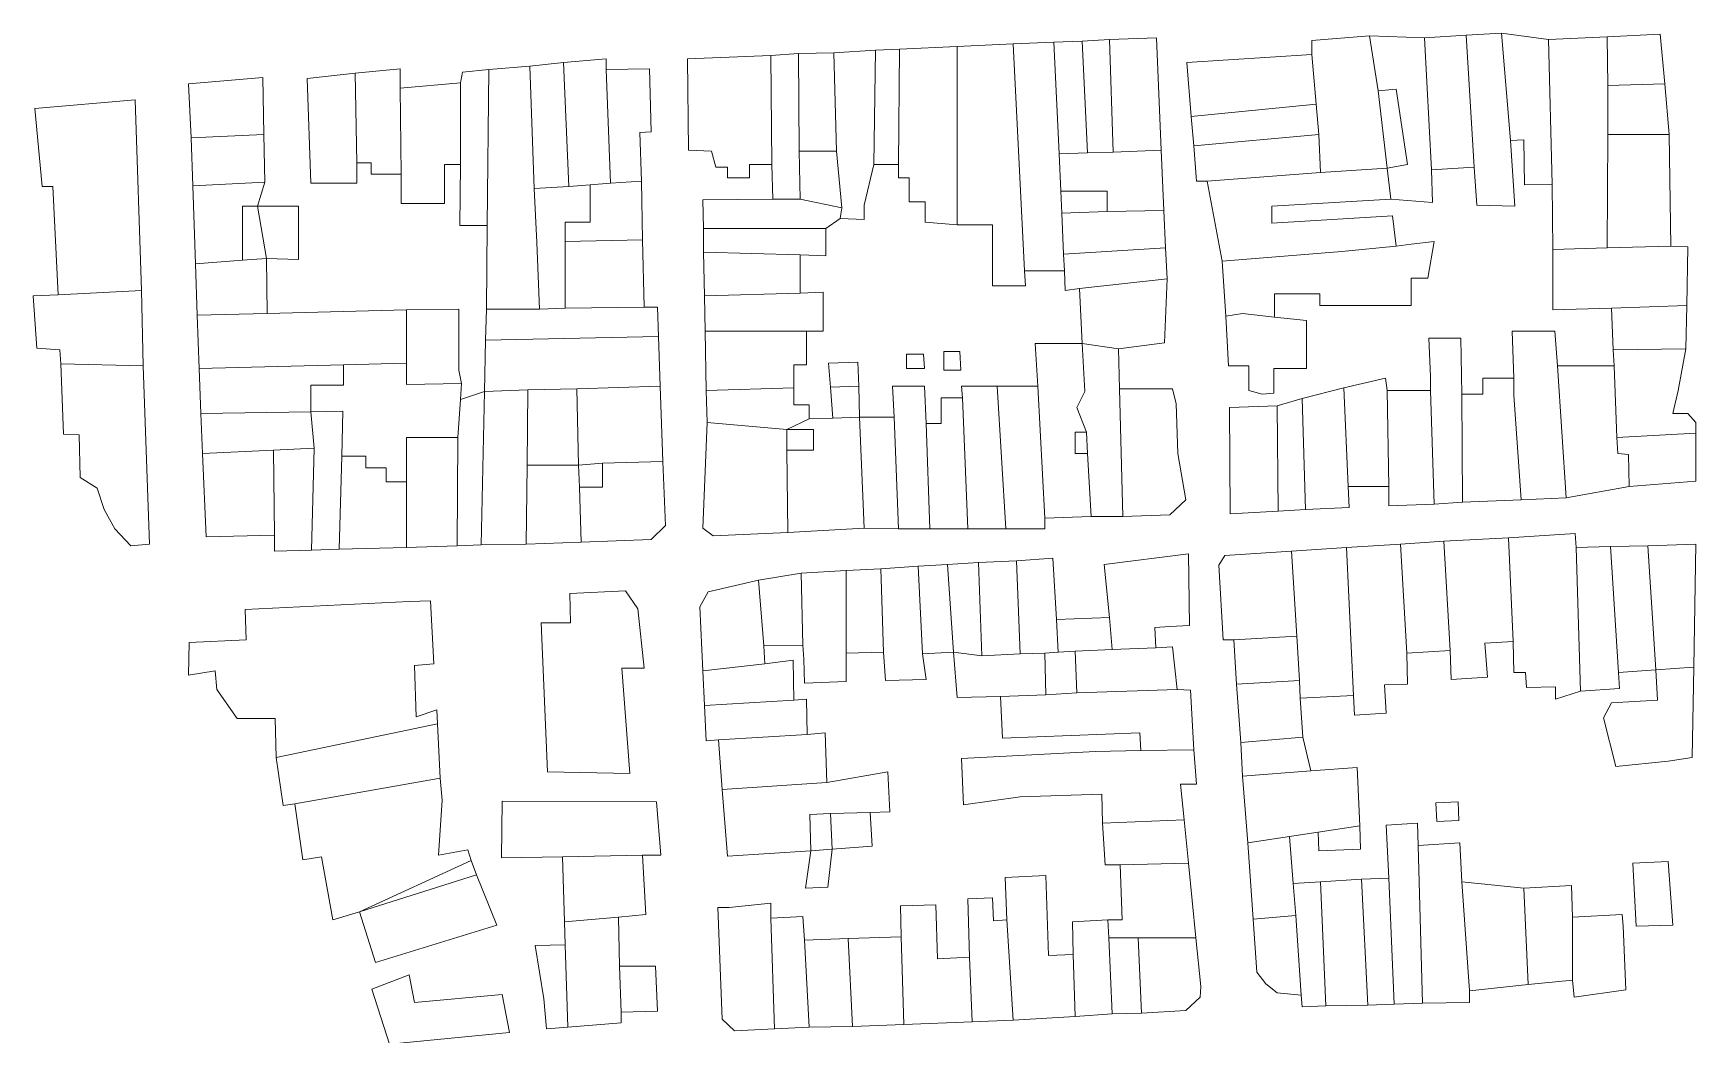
# Model space of a CAD drawing. Header units: inches. Extents: x 1138763 to 1140867, y 1050756 to 1053008.
# Drawn here: x 1138947.3 to 1139181.7, y 1052542.2 to 1052683.4 of the extents above; entities that cross this region are included whole.
import ezdxf

# ---------------------------------------------------------------- set-up
doc = ezdxf.new("R2010")
doc.units = ezdxf.units.IN
doc.header["$MEASUREMENT"] = 0
doc.layers.add('LimEdif_AM', color=44, linetype='Continuous', lineweight=5)

msp = doc.modelspace()

# ---------------------------------------------------------------- linework, layer by layer
at = {"layer": 'LimEdif_AM'}
for points in [[(1139069.44, 1052681.12), (1139077.56, 1052681.5), (1139077.56, 1052656.37), (1139073.06, 1052656.75), (1139073.06, 1052659.62), (1139070.81, 1052659.62), (1139070.81, 1052663), (1139069.31, 1052663), (1139069.31, 1052664.87), (1139069.44, 1052681.12)], [(1139077.56, 1052681.5), (1139085.44, 1052681.87), (1139087.06, 1052649.87), (1139087.19, 1052647.75), (1139082.56, 1052647.75), (1139082.56, 1052656.37), (1139077.56, 1052656.37), (1139077.56, 1052681.5)], [(1139085.44, 1052681.87), (1139091.19, 1052682.12), (1139091.94, 1052666.37), (1139092.19, 1052661.12), (1139092.31, 1052658), (1139092.56, 1052652.25), (1139092.69, 1052649.87), (1139087.06, 1052649.87), (1139085.44, 1052681.87)], [(1139091.19, 1052682.12), (1139095.19, 1052682.25), (1139095.94, 1052666.5), (1139091.94, 1052666.37), (1139091.19, 1052682.12)], [(1139095.19, 1052682.25), (1139099.06, 1052682.5), (1139099.56, 1052666.62), (1139095.94, 1052666.5), (1139095.19, 1052682.25)], [(1139099.06, 1052682.5), (1139105.69, 1052682.75), (1139106.31, 1052666.87), (1139099.56, 1052666.62), (1139099.06, 1052682.5)], [(1139127.56, 1052680.37), (1139127.56, 1052682.37), (1139135.69, 1052683), (1139136.94, 1052675.25), (1139138.19, 1052664.37), (1139128.81, 1052663.75), (1139128.56, 1052669.12), (1139128.19, 1052673.37), (1139127.56, 1052680.37)], [(1139135.69, 1052683), (1139143.44, 1052682.75), (1139144.44, 1052664.12), (1139144.56, 1052659.5), (1139138.69, 1052660), (1139138.19, 1052664.37), (1139141.06, 1052664.87), (1139139.44, 1052675.5), (1139136.94, 1052675.25), (1139135.69, 1052683)], [(1139143.44, 1052682.75), (1139149.31, 1052683.12), (1139150.44, 1052664.5), (1139144.44, 1052664.12), (1139143.44, 1052682.75)], [(1139149.31, 1052683.12), (1139154.31, 1052683.37), (1139155.56, 1052668.25), (1139156.19, 1052659), (1139150.81, 1052659.12), (1139150.44, 1052664.5), (1139149.31, 1052683.12)], [(1139154.31, 1052683.37), (1139160.94, 1052682.5), (1139161.44, 1052662.12), (1139157.56, 1052662), (1139157.44, 1052668.37), (1139155.56, 1052668.25), (1139154.31, 1052683.37)], [(1139160.94, 1052682.5), (1139169.19, 1052682.87), (1139169.31, 1052676), (1139169.31, 1052669.12), (1139169.19, 1052653.12), (1139161.56, 1052652.87), (1139161.44, 1052662.12), (1139160.94, 1052682.5)], [(1139169.19, 1052682.87), (1139176.69, 1052683.25), (1139177.31, 1052676.25), (1139169.31, 1052676), (1139169.19, 1052682.87)], [(1139017.31, 1052678.75), (1139022.06, 1052679.25), (1139022.81, 1052661.75), (1139017.94, 1052661.5), (1139017.31, 1052678.75)], [(1139022.06, 1052679.25), (1139028.06, 1052679.75), (1139028.06, 1052678.25), (1139028.69, 1052662.25), (1139025.81, 1052662), (1139022.81, 1052661.75), (1139022.06, 1052679.25)], [(1139051.44, 1052664.87), (1139048.31, 1052664.87), (1139048.31, 1052663), (1139045.19, 1052663), (1139045.19, 1052664.5), (1139043.56, 1052664.5), (1139042.94, 1052666.75), (1139039.69, 1052666.87), (1139039.56, 1052679.75), (1139051.31, 1052680.25), (1139051.44, 1052664.87)], [(1139051.31, 1052680.25), (1139055.19, 1052680.5), (1139055.31, 1052666.75), (1139055.44, 1052660), (1139051.56, 1052660), (1139051.44, 1052664.87), (1139051.31, 1052680.25)], [(1139055.19, 1052680.5), (1139060.19, 1052680.62), (1139060.56, 1052666.75), (1139055.31, 1052666.75), (1139055.19, 1052680.5)], [(1139060.19, 1052680.62), (1139066.06, 1052681), (1139065.81, 1052664.87), (1139064.44, 1052659.12), (1139064.44, 1052657.12), (1139061.06, 1052657.25), (1139061.31, 1052658.75), (1139060.56, 1052666.75), (1139060.19, 1052680.62)], [(1139066.06, 1052681), (1139069.44, 1052681.12), (1139069.31, 1052664.87), (1139065.81, 1052664.87), (1139066.06, 1052681)], [(1139128.19, 1052673.37), (1139110.56, 1052671.62), (1139109.94, 1052679.25), (1139127.56, 1052680.37), (1139128.19, 1052673.37)], [(1138979.81, 1052669.12), (1138969.56, 1052668.62), (1138969.19, 1052676.25), (1138979.69, 1052677.12), (1138979.81, 1052669.12)], [(1138992.94, 1052665.12), (1138992.94, 1052662.25), (1138986.44, 1052662.25), (1138985.94, 1052677), (1138992.69, 1052677.75), (1138992.94, 1052665.12)], [(1138992.69, 1052677.75), (1138999.06, 1052678.37), (1138999.06, 1052675.62), (1138999.19, 1052663.5), (1138994.94, 1052663.5), (1138994.94, 1052665.12), (1138992.94, 1052665.12), (1138992.69, 1052677.75)], [(1139007.56, 1052676.37), (1139007.81, 1052677.87), (1139011.56, 1052678.25), (1139011.31, 1052656.25), (1139007.44, 1052656.25), (1139007.56, 1052664.87), (1139007.56, 1052676.37)], [(1139011.56, 1052678.25), (1139017.31, 1052678.75), (1139017.94, 1052661.5), (1139018.31, 1052653.87), (1139018.69, 1052644.5), (1139011.19, 1052644.5), (1139011.31, 1052656.25), (1139011.56, 1052678.25)], [(1139028.06, 1052678.25), (1139034.19, 1052678.37), (1139034.44, 1052669.5), (1139032.81, 1052669.37), (1139033.06, 1052662.5), (1139028.69, 1052662.25), (1139028.06, 1052678.25)], [(1138999.06, 1052675.62), (1139007.56, 1052676.37), (1139007.56, 1052664.87), (1139005.31, 1052664.87), (1139005.31, 1052659.37), (1138999.19, 1052659.37), (1138999.19, 1052663.5), (1138999.06, 1052675.62)], [(1139138.19, 1052664.37), (1139136.94, 1052675.25), (1139139.44, 1052675.5), (1139141.06, 1052664.87), (1139138.19, 1052664.37)], [(1139177.31, 1052676.25), (1139177.94, 1052669.12), (1139169.31, 1052669.12), (1139169.31, 1052676), (1139177.31, 1052676.25)], [(1138962.56, 1052647.12), (1138950.81, 1052646.5), (1138950.06, 1052661.75), (1138948.56, 1052661.75), (1138947.56, 1052672.75), (1138961.69, 1052674), (1138962.56, 1052647.12)], [(1139128.19, 1052673.37), (1139128.56, 1052669.12), (1139110.94, 1052667.5), (1139110.56, 1052671.62), (1139128.19, 1052673.37)], [(1138979.81, 1052669.12), (1138979.94, 1052662.37), (1138969.81, 1052661.87), (1138969.56, 1052668.62), (1138979.81, 1052669.12)], [(1139128.56, 1052669.12), (1139128.81, 1052663.75), (1139112.81, 1052662.5), (1139111.31, 1052662.5), (1139110.94, 1052667.5), (1139128.56, 1052669.12)], [(1139177.94, 1052669.12), (1139178.19, 1052653.37), (1139169.19, 1052653.12), (1139169.31, 1052669.12), (1139177.94, 1052669.12)], [(1139069.31, 1052664.87), (1139069.31, 1052663), (1139070.81, 1052663), (1139070.81, 1052659.62), (1139073.06, 1052659.62), (1139073.06, 1052656.75), (1139077.56, 1052656.37), (1139082.56, 1052656.37), (1139082.56, 1052647.75), (1139087.19, 1052647.75), (1139087.06, 1052649.87), (1139092.69, 1052649.87), (1139092.81, 1052647.12), (1139094.81, 1052647.37), (1139095.19, 1052639.62), (1139088.56, 1052639.62), (1139088.94, 1052633.62), (1139083.19, 1052633.62), (1139078.19, 1052633.62), (1139078.31, 1052632), (1139075.31, 1052632), (1139075.31, 1052628.37), (1139073.19, 1052628.37), (1139072.94, 1052633.62), (1139068.44, 1052633.62), (1139068.69, 1052629.25), (1139063.81, 1052629.25), (1139063.69, 1052633.62), (1139063.56, 1052637), (1139059.44, 1052636.87), (1139059.69, 1052633.5), (1139060.06, 1052629.12), (1139056.69, 1052629), (1139056.69, 1052631), (1139054.56, 1052631), (1139054.56, 1052633.37), (1139054.56, 1052636.62), (1139056.31, 1052636.62), (1139056.31, 1052641.37), (1139058.69, 1052641.37), (1139058.69, 1052646.87), (1139055.44, 1052646.75), (1139055.44, 1052652.12), (1139059.06, 1052652), (1139059.06, 1052655.87), (1139061.06, 1052657.25), (1139064.44, 1052657.12), (1139064.44, 1052659.12), (1139065.81, 1052664.87), (1139069.31, 1052664.87)], [(1139060.56, 1052666.75), (1139061.31, 1052658.75), (1139055.44, 1052660), (1139055.31, 1052666.75), (1139060.56, 1052666.75)], [(1139106.31, 1052666.87), (1139106.69, 1052658.37), (1139098.69, 1052658.25), (1139098.69, 1052661.12), (1139092.19, 1052661.12), (1139091.94, 1052666.37), (1139095.94, 1052666.5), (1139099.56, 1052666.62), (1139106.31, 1052666.87)], [(1139033.06, 1052662.5), (1139033.19, 1052654.25), (1139022.31, 1052654), (1139022.31, 1052656.75), (1139025.81, 1052656.75), (1139025.81, 1052662), (1139028.69, 1052662.25), (1139033.06, 1052662.5)], [(1139138.19, 1052664.37), (1139138.69, 1052660), (1139121.94, 1052659), (1139121.94, 1052656.62), (1139138.94, 1052657.62), (1139139.44, 1052653.37), (1139131.81, 1052652.62), (1139114.94, 1052651.25), (1139112.81, 1052662.5), (1139128.81, 1052663.75), (1139138.19, 1052664.37)], [(1138979.94, 1052662.37), (1138978.94, 1052659), (1138976.81, 1052659), (1138976.81, 1052651.37), (1138970.19, 1052650.87), (1138969.81, 1052661.87), (1138979.94, 1052662.37)], [(1139025.81, 1052662), (1139025.81, 1052656.75), (1139022.31, 1052656.75), (1139022.31, 1052654), (1139022.31, 1052644.62), (1139018.69, 1052644.5), (1139018.31, 1052653.87), (1139017.94, 1052661.5), (1139022.81, 1052661.75), (1139025.81, 1052662)], [(1139098.69, 1052658.25), (1139092.31, 1052658), (1139092.19, 1052661.12), (1139098.69, 1052661.12), (1139098.69, 1052658.25)], [(1138978.94, 1052659), (1138980.19, 1052651.62), (1138976.81, 1052651.37), (1138976.81, 1052659), (1138978.94, 1052659)], [(1138978.94, 1052659), (1138984.69, 1052659), (1138984.69, 1052651.5), (1138980.19, 1052651.62), (1138978.94, 1052659)], [(1139055.44, 1052660), (1139061.31, 1052658.75), (1139061.06, 1052657.25), (1139059.06, 1052655.87), (1139041.81, 1052655.87), (1139041.69, 1052659.87), (1139051.56, 1052660), (1139055.44, 1052660)], [(1139106.69, 1052658.37), (1139106.94, 1052653.12), (1139092.56, 1052652.25), (1139092.31, 1052658), (1139098.69, 1052658.25), (1139106.69, 1052658.37)], [(1139059.06, 1052655.87), (1139059.06, 1052652), (1139055.44, 1052652.12), (1139041.81, 1052652.5), (1139041.81, 1052655.87), (1139059.06, 1052655.87)], [(1139033.19, 1052654.25), (1139033.44, 1052644.75), (1139022.31, 1052644.62), (1139022.31, 1052654), (1139033.19, 1052654.25)], [(1139106.94, 1052653.12), (1139107.19, 1052648.75), (1139094.81, 1052647.37), (1139092.81, 1052647.12), (1139092.69, 1052649.87), (1139092.56, 1052652.25), (1139106.94, 1052653.12)], [(1139139.44, 1052653.37), (1139141.56, 1052653.62), (1139144.81, 1052654), (1139143.94, 1052648.87), (1139141.56, 1052648.87), (1139141.56, 1052645), (1139128.69, 1052645), (1139128.69, 1052646.62), (1139122.31, 1052646.62), (1139122.31, 1052643.37), (1139117.81, 1052643.87), (1139115.44, 1052643.5), (1139114.94, 1052651.25), (1139131.81, 1052652.62), (1139139.44, 1052653.37)], [(1139178.19, 1052653.37), (1139180.56, 1052653.25), (1139180.44, 1052645), (1139169.81, 1052644.62), (1139161.56, 1052644.37), (1139161.56, 1052652.87), (1139169.19, 1052653.12), (1139178.19, 1052653.37)], [(1138980.19, 1052651.62), (1138980.31, 1052643.87), (1138970.44, 1052643.62), (1138970.19, 1052650.87), (1138976.81, 1052651.37), (1138980.19, 1052651.62)], [(1139055.44, 1052652.12), (1139055.44, 1052646.75), (1139041.94, 1052646.37), (1139041.81, 1052652.5), (1139055.44, 1052652.12)], [(1139107.19, 1052648.75), (1139106.81, 1052639.75), (1139100.31, 1052638.87), (1139095.19, 1052639.62), (1139094.81, 1052647.37), (1139107.19, 1052648.75)], [(1138962.56, 1052647.12), (1138962.81, 1052636.5), (1138951.19, 1052636.75), (1138951.06, 1052638.75), (1138947.81, 1052639), (1138947.31, 1052646.37), (1138950.81, 1052646.5), (1138962.56, 1052647.12)], [(1139055.44, 1052646.75), (1139058.69, 1052646.87), (1139058.69, 1052641.37), (1139056.31, 1052641.37), (1139042.06, 1052641.37), (1139041.94, 1052646.37), (1139055.44, 1052646.75)], [(1138980.31, 1052643.87), (1138999.94, 1052644.37), (1138999.94, 1052636.87), (1138991.06, 1052636.62), (1138970.69, 1052636.12), (1138970.44, 1052643.62), (1138980.31, 1052643.87)], [(1138999.94, 1052636.87), (1138999.94, 1052644.37), (1139007.31, 1052644.5), (1139007.31, 1052635.87), (1139007.69, 1052634), (1138999.94, 1052633.87), (1138999.94, 1052636.87)], [(1139033.44, 1052644.75), (1139035.31, 1052644.75), (1139035.44, 1052640.62), (1139011.06, 1052640.12), (1139011.19, 1052644.5), (1139018.69, 1052644.5), (1139022.31, 1052644.62), (1139033.44, 1052644.75)], [(1139122.31, 1052643.37), (1139126.81, 1052642.87), (1139126.81, 1052636.12), (1139122.19, 1052636.12), (1139122.19, 1052632.62), (1139120.56, 1052632.5), (1139118.69, 1052633), (1139118.69, 1052636.5), (1139115.81, 1052636.5), (1139115.44, 1052643.5), (1139117.81, 1052643.87), (1139122.31, 1052643.37)], [(1139180.44, 1052645), (1139180.31, 1052638.87), (1139170.06, 1052638.75), (1139169.81, 1052644.62), (1139180.44, 1052645)], [(1139056.31, 1052641.37), (1139056.31, 1052636.62), (1139054.56, 1052636.62), (1139054.56, 1052633.37), (1139042.19, 1052633), (1139042.06, 1052641.37), (1139056.31, 1052641.37)], [(1139156.06, 1052634.75), (1139155.81, 1052641.37), (1139161.81, 1052641.37), (1139162.19, 1052636.5), (1139163.44, 1052617.87), (1139157.06, 1052617.62), (1139156.06, 1052632.37), (1139156.06, 1052634.75)], [(1139035.44, 1052640.62), (1139035.69, 1052633.62), (1139023.94, 1052633.25), (1139017.06, 1052633.12), (1139010.94, 1052632.87), (1139011.06, 1052640.12), (1139035.44, 1052640.62)], [(1139095.19, 1052639.62), (1139095.56, 1052632.87), (1139094.44, 1052630.62), (1139095.81, 1052627.12), (1139094.19, 1052627.12), (1139094.19, 1052624.12), (1139095.94, 1052624.12), (1139096.44, 1052615.25), (1139089.94, 1052615), (1139088.94, 1052633.62), (1139088.56, 1052639.62), (1139095.19, 1052639.62)], [(1139100.31, 1052638.87), (1139100.44, 1052633.25), (1139100.94, 1052615.25), (1139096.44, 1052615.25), (1139095.94, 1052624.12), (1139095.81, 1052627.12), (1139094.44, 1052630.62), (1139095.56, 1052632.87), (1139095.19, 1052639.62), (1139100.31, 1052638.87)], [(1139144.31, 1052633), (1139144.31, 1052635), (1139144.06, 1052640.37), (1139148.56, 1052640.37), (1139148.69, 1052632.5), (1139148.81, 1052617.25), (1139144.81, 1052617), (1139144.31, 1052633)], [(1138962.81, 1052636.5), (1138963.69, 1052611.37), (1138961.06, 1052611.12), (1138958.81, 1052613.5), (1138957.31, 1052616.25), (1138956.31, 1052619.25), (1138953.94, 1052620.75), (1138953.81, 1052626.75), (1138951.56, 1052626.87), (1138951.19, 1052636.75), (1138962.81, 1052636.5)], [(1138999.94, 1052636.87), (1138999.94, 1052633.87), (1139007.69, 1052634), (1139007.56, 1052631.75), (1139007.19, 1052626.37), (1138999.94, 1052626.37), (1138999.94, 1052620.12), (1138997.06, 1052620.12), (1138997.06, 1052622.12), (1138994.19, 1052622.12), (1138994.19, 1052623.75), (1138990.81, 1052623.75), (1138990.94, 1052630.12), (1138986.44, 1052630), (1138986.44, 1052633.75), (1138991.06, 1052633.75), (1138991.06, 1052636.62), (1138999.94, 1052636.87)], [(1139063.69, 1052633.62), (1139059.69, 1052633.5), (1139059.44, 1052636.87), (1139063.56, 1052637), (1139063.69, 1052633.62)], [(1139072.94, 1052636.12), (1139072.81, 1052638.12), (1139070.44, 1052638.12), (1139070.44, 1052636.12), (1139072.94, 1052636.12)], [(1139072.94, 1052636.12), (1139070.44, 1052636.12), (1139070.44, 1052638.12), (1139072.81, 1052638.12), (1139072.94, 1052636.12)], [(1139078.06, 1052635.87), (1139077.94, 1052638.5), (1139075.69, 1052638.5), (1139075.69, 1052635.87), (1139078.06, 1052635.87)], [(1139078.06, 1052635.87), (1139075.69, 1052635.87), (1139075.69, 1052638.5), (1139077.94, 1052638.5), (1139078.06, 1052635.87)], [(1139180.31, 1052638.87), (1139179.19, 1052633), (1139178.44, 1052629.75), (1139180.56, 1052629.75), (1139181.69, 1052628.5), (1139181.69, 1052627), (1139170.56, 1052626.37), (1139170.19, 1052636.5), (1139170.06, 1052638.75), (1139180.31, 1052638.87)], [(1138991.06, 1052636.62), (1138991.06, 1052633.75), (1138986.44, 1052633.75), (1138986.44, 1052630), (1138970.94, 1052629.75), (1138970.69, 1052636.12), (1138991.06, 1052636.62)], [(1139132.06, 1052633.37), (1139137.94, 1052634.75), (1139138.19, 1052633), (1139138.44, 1052619.5), (1139132.69, 1052619.5), (1139132.06, 1052633.37)], [(1139148.69, 1052632.5), (1139151.69, 1052632.5), (1139151.69, 1052634.75), (1139156.06, 1052634.75), (1139156.06, 1052632.37), (1139157.06, 1052617.62), (1139148.81, 1052617.25), (1139148.69, 1052632.5)], [(1139162.19, 1052636.5), (1139170.19, 1052636.5), (1139170.56, 1052626.37), (1139170.69, 1052624.12), (1139172.19, 1052624), (1139172.31, 1052619.5), (1139163.44, 1052617.87), (1139162.19, 1052636.5)], [(1139007.56, 1052631.75), (1139010.94, 1052632.87), (1139010.44, 1052611.25), (1139007.06, 1052611.12), (1139007.19, 1052626.37), (1139007.56, 1052631.75)], [(1139017.06, 1052633.12), (1139016.94, 1052622.5), (1139016.81, 1052611.37), (1139010.44, 1052611.25), (1139010.94, 1052632.87), (1139017.06, 1052633.12)], [(1139023.94, 1052633.25), (1139024.19, 1052622.5), (1139016.94, 1052622.5), (1139017.06, 1052633.12), (1139023.94, 1052633.25)], [(1139035.69, 1052633.62), (1139036.06, 1052623), (1139027.56, 1052622.75), (1139024.19, 1052622.5), (1139023.94, 1052633.25), (1139035.69, 1052633.62)], [(1139054.56, 1052633.37), (1139054.56, 1052631), (1139056.69, 1052631), (1139056.69, 1052629), (1139053.56, 1052627.5), (1139042.31, 1052628.5), (1139042.19, 1052633), (1139054.56, 1052633.37)], [(1139063.69, 1052633.62), (1139063.81, 1052629.25), (1139060.06, 1052629.12), (1139059.69, 1052633.5), (1139063.69, 1052633.62)], [(1139073.19, 1052628.37), (1139073.69, 1052613.5), (1139069.31, 1052613.5), (1139068.69, 1052629.25), (1139068.44, 1052633.62), (1139072.94, 1052633.62), (1139073.19, 1052628.37)], [(1139078.31, 1052632), (1139079.06, 1052613.5), (1139073.69, 1052613.5), (1139073.19, 1052628.37), (1139075.31, 1052628.37), (1139075.31, 1052632), (1139078.31, 1052632)], [(1139083.19, 1052633.62), (1139084.44, 1052613.5), (1139079.06, 1052613.5), (1139078.31, 1052632), (1139078.19, 1052633.62), (1139083.19, 1052633.62)], [(1139088.94, 1052633.62), (1139089.94, 1052615), (1139089.94, 1052613.5), (1139084.44, 1052613.5), (1139083.19, 1052633.62), (1139088.94, 1052633.62)], [(1139100.44, 1052633.25), (1139107.94, 1052633.25), (1139108.44, 1052631.12), (1139108.69, 1052624.12), (1139109.81, 1052617.62), (1139107.56, 1052615.5), (1139100.94, 1052615.25), (1139100.44, 1052633.25)], [(1139126.19, 1052631.87), (1139132.06, 1052633.37), (1139132.69, 1052619.5), (1139132.81, 1052616.5), (1139126.69, 1052616.25), (1139126.19, 1052631.87)], [(1139138.19, 1052633), (1139144.31, 1052633), (1139144.81, 1052617), (1139138.44, 1052616.75), (1139138.44, 1052619.5), (1139138.19, 1052633)], [(1138986.44, 1052630), (1138986.94, 1052624.87), (1138981.19, 1052624.62), (1138971.19, 1052624.12), (1138970.94, 1052629.75), (1138986.44, 1052630)], [(1138986.94, 1052624.87), (1138986.44, 1052630), (1138990.94, 1052630.12), (1138990.81, 1052623.75), (1138990.44, 1052610.62), (1138986.56, 1052610.5), (1138986.94, 1052624.87)], [(1139122.81, 1052616), (1139116.06, 1052615.62), (1139115.94, 1052630.62), (1139122.69, 1052630.87), (1139122.81, 1052616)], [(1139122.69, 1052630.87), (1139126.19, 1052631.87), (1139126.69, 1052616.25), (1139122.81, 1052616), (1139122.69, 1052630.87)], [(1139053.56, 1052627.5), (1139053.56, 1052624.62), (1139053.69, 1052613), (1139043.19, 1052612.5), (1139041.69, 1052613.62), (1139042.31, 1052628.5), (1139053.56, 1052627.5)], [(1139063.81, 1052629.25), (1139064.44, 1052613.62), (1139053.69, 1052613), (1139053.56, 1052624.62), (1139057.31, 1052624.62), (1139057.31, 1052627.5), (1139053.56, 1052627.5), (1139056.69, 1052629), (1139060.06, 1052629.12), (1139063.81, 1052629.25)], [(1139053.56, 1052627.5), (1139057.31, 1052627.5), (1139057.31, 1052624.62), (1139053.56, 1052624.62), (1139053.56, 1052627.5)], [(1139068.69, 1052629.25), (1139069.31, 1052613.5), (1139064.44, 1052613.62), (1139063.81, 1052629.25), (1139068.69, 1052629.25)], [(1139007.19, 1052626.37), (1139007.06, 1052611.12), (1138999.94, 1052610.87), (1138999.94, 1052620.12), (1138999.94, 1052626.37), (1139007.19, 1052626.37)], [(1139095.94, 1052624.12), (1139094.19, 1052624.12), (1139094.19, 1052627.12), (1139095.81, 1052627.12), (1139095.94, 1052624.12)], [(1139181.69, 1052627), (1139181.69, 1052620.25), (1139172.31, 1052619.5), (1139172.19, 1052624), (1139170.69, 1052624.12), (1139170.56, 1052626.37), (1139181.69, 1052627)], [(1138981.19, 1052624.62), (1138981.31, 1052612.62), (1138971.69, 1052612.37), (1138971.19, 1052624.12), (1138981.19, 1052624.62)], [(1138986.94, 1052624.87), (1138986.56, 1052610.5), (1138981.31, 1052610.37), (1138981.31, 1052612.62), (1138981.19, 1052624.62), (1138986.94, 1052624.87)], [(1138999.94, 1052620.12), (1138999.94, 1052610.87), (1138990.44, 1052610.62), (1138990.81, 1052623.75), (1138994.19, 1052623.75), (1138994.19, 1052622.12), (1138997.06, 1052622.12), (1138997.06, 1052620.12), (1138999.94, 1052620.12)], [(1139027.56, 1052622.75), (1139027.56, 1052619.37), (1139024.31, 1052619.37), (1139024.19, 1052622.5), (1139027.56, 1052622.75)], [(1139036.06, 1052623), (1139036.44, 1052614), (1139034.44, 1052612), (1139024.56, 1052611.62), (1139024.31, 1052619.37), (1139027.56, 1052619.37), (1139027.56, 1052622.75), (1139036.06, 1052623)], [(1139024.19, 1052622.5), (1139024.31, 1052619.37), (1139024.56, 1052611.62), (1139016.81, 1052611.37), (1139016.94, 1052622.5), (1139024.19, 1052622.5)], [(1139132.44, 1052610.87), (1139140.06, 1052611.37), (1139140.94, 1052596), (1139141.06, 1052591.62), (1139137.81, 1052591.5), (1139138.06, 1052587.5), (1139133.56, 1052587.25), (1139133.44, 1052590), (1139132.44, 1052610.87)], [(1139140.06, 1052611.37), (1139146.19, 1052611.75), (1139147.06, 1052596.37), (1139140.94, 1052596), (1139140.06, 1052611.37)], [(1139146.19, 1052611.75), (1139155.31, 1052612.25), (1139155.94, 1052597.62), (1139151.94, 1052597.37), (1139152.31, 1052592.62), (1139147.19, 1052592.25), (1139147.06, 1052596.37), (1139146.19, 1052611.75)], [(1139155.31, 1052612.25), (1139164.69, 1052612.87), (1139164.81, 1052610.87), (1139165.44, 1052590.62), (1139161.94, 1052589.5), (1139161.94, 1052591.25), (1139157.81, 1052591.12), (1139157.69, 1052593.25), (1139156.06, 1052593.25), (1139155.94, 1052597.62), (1139155.31, 1052612.25)], [(1139164.81, 1052610.87), (1139169.69, 1052611), (1139170.81, 1052593.25), (1139170.94, 1052591), (1139165.44, 1052590.62), (1139164.81, 1052610.87)], [(1139169.69, 1052611), (1139174.94, 1052611.12), (1139176.06, 1052593.62), (1139170.81, 1052593.25), (1139169.69, 1052611)], [(1139174.94, 1052611.12), (1139181.69, 1052611.37), (1139181.44, 1052594), (1139176.06, 1052593.62), (1139174.94, 1052611.12)], [(1139076.19, 1052608.5), (1139080.56, 1052608.75), (1139081.06, 1052595.62), (1139077.06, 1052596.12), (1139076.19, 1052608.5)], [(1139080.56, 1052608.75), (1139085.94, 1052609), (1139086.44, 1052595.87), (1139081.06, 1052595.62), (1139080.56, 1052608.75)], [(1139085.94, 1052609), (1139091.06, 1052609.37), (1139091.56, 1052600.75), (1139091.81, 1052596.12), (1139089.94, 1052596), (1139086.44, 1052595.87), (1139085.94, 1052609)], [(1139099.06, 1052601), (1139098.31, 1052608.5), (1139110.19, 1052610), (1139110.31, 1052599.87), (1139107.56, 1052599.75), (1139105.44, 1052599.62), (1139105.56, 1052596.75), (1139099.44, 1052596.5), (1139099.06, 1052601)], [(1139125.44, 1052598.37), (1139116.56, 1052597.87), (1139115.06, 1052597.87), (1139114.44, 1052608.37), (1139115.31, 1052609.75), (1139124.69, 1052610.37), (1139125.44, 1052598.37)], [(1139124.69, 1052610.37), (1139132.44, 1052610.87), (1139133.44, 1052590), (1139125.94, 1052589.62), (1139125.81, 1052592.12), (1139125.44, 1052598.37), (1139124.69, 1052610.37)], [(1139050.31, 1052597), (1139050.44, 1052594.5), (1139041.69, 1052593.5), (1139041.31, 1052602.5), (1139042.44, 1052604.62), (1139049.56, 1052606.25), (1139050.31, 1052597)], [(1139049.56, 1052606.25), (1139055.56, 1052607.25), (1139055.81, 1052597.12), (1139050.31, 1052597), (1139049.56, 1052606.25)], [(1139055.56, 1052607.25), (1139061.94, 1052607.62), (1139061.94, 1052596), (1139061.94, 1052592), (1139056.06, 1052591.75), (1139055.94, 1052595.12), (1139055.81, 1052597.12), (1139055.56, 1052607.25)], [(1139061.94, 1052607.62), (1139066.81, 1052607.87), (1139067.19, 1052596.12), (1139061.94, 1052596), (1139061.94, 1052607.62)], [(1139066.81, 1052607.87), (1139072.06, 1052608.25), (1139072.69, 1052595.87), (1139073.19, 1052592.25), (1139067.44, 1052592.12), (1139067.19, 1052596.12), (1139066.81, 1052607.87)], [(1139072.06, 1052608.25), (1139076.19, 1052608.5), (1139077.06, 1052596.12), (1139072.69, 1052595.87), (1139072.06, 1052608.25)], [(1139031.44, 1052579), (1139019.81, 1052579.25), (1139018.94, 1052600.25), (1139023.06, 1052600.25), (1139022.94, 1052604.37), (1139030.81, 1052604.75), (1139032.56, 1052602.25), (1139033.44, 1052593.87), (1139030.31, 1052593.87), (1139031.44, 1052579)], [(1139004.31, 1052586), (1138981.56, 1052581.25), (1138981.44, 1052586.75), (1138976.06, 1052586.75), (1138973.19, 1052590.87), (1138972.94, 1052593.5), (1138969.19, 1052592.87), (1138969.31, 1052597.5), (1138977.31, 1052597.87), (1138977.19, 1052602.12), (1139000.31, 1052603.25), (1139003.31, 1052603.37), (1139003.81, 1052594.5), (1139001.06, 1052594.25), (1139001.31, 1052587), (1139004.19, 1052588), (1139004.31, 1052586)], [(1139091.56, 1052600.75), (1139099.06, 1052601), (1139099.44, 1052596.5), (1139094.19, 1052596.25), (1139091.81, 1052596.12), (1139091.56, 1052600.75)], [(1139105.56, 1052596.75), (1139107.94, 1052596.87), (1139108.56, 1052590.87), (1139094.44, 1052590.37), (1139094.19, 1052596.25), (1139099.44, 1052596.5), (1139105.56, 1052596.75)], [(1139125.44, 1052598.37), (1139125.81, 1052592.12), (1139116.94, 1052591.62), (1139116.56, 1052597.87), (1139125.44, 1052598.37)], [(1139050.44, 1052594.5), (1139054.44, 1052595), (1139054.56, 1052589.37), (1139041.94, 1052588.62), (1139041.69, 1052593.5), (1139050.44, 1052594.5)], [(1139089.94, 1052596), (1139090.06, 1052590.12), (1139083.69, 1052589.87), (1139077.56, 1052589.75), (1139077.06, 1052596.12), (1139081.06, 1052595.62), (1139086.44, 1052595.87), (1139089.94, 1052596)], [(1139094.19, 1052596.25), (1139094.44, 1052590.37), (1139090.06, 1052590.12), (1139089.94, 1052596), (1139091.81, 1052596.12), (1139094.19, 1052596.25)], [(1139181.44, 1052594), (1139181.19, 1052581.25), (1139177.81, 1052580.75), (1139170.44, 1052580), (1139168.69, 1052586.87), (1139169.81, 1052589), (1139176.31, 1052589.37), (1139176.06, 1052593.62), (1139181.44, 1052594)], [(1139108.56, 1052590.87), (1139110.44, 1052590.75), (1139110.94, 1052582.37), (1139103.44, 1052582.25), (1139103.31, 1052584.75), (1139083.94, 1052584), (1139083.69, 1052589.87), (1139090.06, 1052590.12), (1139094.44, 1052590.37), (1139108.56, 1052590.87)], [(1139125.81, 1052592.12), (1139125.94, 1052589.62), (1139126.31, 1052584.12), (1139117.56, 1052583.37), (1139116.94, 1052591.62), (1139125.81, 1052592.12)], [(1139054.56, 1052589.37), (1139056.31, 1052589.5), (1139056.44, 1052584.5), (1139043.94, 1052583.75), (1139042.19, 1052583.62), (1139041.94, 1052588.62), (1139054.56, 1052589.37)], [(1139004.31, 1052586), (1139004.69, 1052578.37), (1138984.19, 1052574.75), (1138982.56, 1052574.5), (1138981.56, 1052581.25), (1139004.31, 1052586)], [(1139056.44, 1052584.5), (1139058.94, 1052584.75), (1139059.19, 1052577.75), (1139044.44, 1052576.75), (1139043.94, 1052583.75), (1139056.44, 1052584.5)], [(1139126.31, 1052584.12), (1139127.44, 1052579.37), (1139117.81, 1052578.62), (1139117.56, 1052583.37), (1139126.31, 1052584.12)], [(1139110.94, 1052582.37), (1139111.31, 1052577.5), (1139109.06, 1052577.5), (1139109.56, 1052572.5), (1139098.06, 1052572), (1139097.94, 1052576.12), (1139086.44, 1052575.75), (1139078.44, 1052574.62), (1139078.19, 1052581.12), (1139097.06, 1052582.12), (1139103.44, 1052582.25), (1139110.94, 1052582.37)], [(1139004.69, 1052578.37), (1139004.94, 1052575.25), (1139004.44, 1052567.5), (1139008.56, 1052568.25), (1139009.06, 1052566.75), (1138993.31, 1052559.5), (1138989.56, 1052558.37), (1138987.94, 1052567.25), (1138985.31, 1052566.87), (1138984.19, 1052574.75), (1139004.69, 1052578.37)], [(1139059.19, 1052577.75), (1139067.81, 1052579.25), (1139068.06, 1052573.62), (1139065.31, 1052573.5), (1139059.69, 1052573.37), (1139056.81, 1052573.25), (1139056.94, 1052568.12), (1139045.19, 1052567.37), (1139044.44, 1052576.75), (1139059.19, 1052577.75)], [(1139127.44, 1052579.37), (1139133.94, 1052579.87), (1139134.31, 1052571.62), (1139128.44, 1052570.75), (1139124.44, 1052570.12), (1139118.56, 1052569.25), (1139117.81, 1052578.62), (1139127.44, 1052579.37)], [(1139033.19, 1052567.5), (1139021.94, 1052567.25), (1139013.31, 1052567.12), (1139013.44, 1052575.12), (1139035.19, 1052575), (1139035.81, 1052567.5), (1139033.19, 1052567.5)], [(1139065.31, 1052573.5), (1139065.56, 1052568.75), (1139059.94, 1052568.37), (1139059.69, 1052573.37), (1139065.31, 1052573.5)], [(1139145.19, 1052572.25), (1139145.06, 1052574.87), (1139148.19, 1052575), (1139148.31, 1052572.37), (1139145.19, 1052572.25)], [(1139059.94, 1052568.37), (1139056.94, 1052568.12), (1139056.81, 1052573.25), (1139059.69, 1052573.37), (1139059.94, 1052568.37)], [(1139109.56, 1052572.5), (1139110.19, 1052566.37), (1139100.56, 1052566.12), (1139098.44, 1052566.12), (1139098.06, 1052572), (1139109.56, 1052572.5)], [(1139134.31, 1052571.62), (1139134.44, 1052568.37), (1139128.56, 1052568.12), (1139128.44, 1052570.75), (1139134.31, 1052571.62)], [(1139138.44, 1052564.25), (1139138.06, 1052571.75), (1139142.44, 1052572), (1139142.56, 1052568.87), (1139143.19, 1052546.62), (1139139.19, 1052546.5), (1139138.44, 1052564.25)], [(1139124.44, 1052570.12), (1139124.94, 1052563.5), (1139125.31, 1052559), (1139119.31, 1052558.5), (1139118.56, 1052569.25), (1139124.44, 1052570.12)], [(1139142.56, 1052568.87), (1139148.44, 1052569.25), (1139148.69, 1052563.75), (1139149.81, 1052548.37), (1139149.81, 1052546.75), (1139143.19, 1052546.62), (1139142.56, 1052568.87)], [(1139009.06, 1052566.75), (1139009.81, 1052564.75), (1138993.31, 1052559.5), (1139009.06, 1052566.75)], [(1139033.19, 1052567.5), (1139033.69, 1052559.12), (1139029.81, 1052558.75), (1139022.19, 1052558.12), (1139021.94, 1052567.25), (1139033.19, 1052567.5)], [(1139059.94, 1052568.37), (1139059.31, 1052563), (1139056.19, 1052562.87), (1139056.94, 1052568.12), (1139059.94, 1052568.37)], [(1139110.19, 1052566.37), (1139111.19, 1052555.87), (1139103.06, 1052555.87), (1139098.94, 1052555.87), (1139098.81, 1052558.37), (1139100.81, 1052558.37), (1139100.56, 1052566.12), (1139110.19, 1052566.37)], [(1139173.31, 1052557.5), (1139172.81, 1052566.37), (1139177.81, 1052566.62), (1139178.44, 1052557.62), (1139173.31, 1052557.5)], [(1139009.81, 1052564.75), (1139012.69, 1052557.62), (1138995.56, 1052552.37), (1138993.31, 1052559.5), (1139009.81, 1052564.75)], [(1139084.56, 1052558.37), (1139084.31, 1052564.37), (1139090.06, 1052564.62), (1139090.44, 1052553.37), (1139093.94, 1052553.5), (1139094.19, 1052544.75), (1139085.44, 1052544.25), (1139084.56, 1052558.37)], [(1139128.81, 1052563.75), (1139134.56, 1052564.12), (1139135.44, 1052546.37), (1139129.56, 1052546.25), (1139128.81, 1052563.75)], [(1139134.56, 1052564.12), (1139138.44, 1052564.25), (1139139.19, 1052546.5), (1139135.44, 1052546.37), (1139134.56, 1052564.12)], [(1139124.94, 1052563.5), (1139128.81, 1052563.75), (1139129.56, 1052546.25), (1139126.19, 1052546.12), (1139126.06, 1052547.75), (1139125.31, 1052559), (1139124.94, 1052563.5)], [(1139148.69, 1052563.75), (1139157.44, 1052562.87), (1139158.06, 1052549.25), (1139149.81, 1052548.37), (1139148.69, 1052563.75)], [(1139157.44, 1052562.87), (1139164.19, 1052563.25), (1139164.31, 1052558.75), (1139164.31, 1052549.87), (1139158.06, 1052549.25), (1139157.44, 1052562.87)], [(1139051.31, 1052558.62), (1139051.81, 1052543), (1139046.19, 1052542.75), (1139044.44, 1052544.37), (1139043.81, 1052560.12), (1139045.44, 1052560.12), (1139051.31, 1052560.75), (1139051.31, 1052558.62)], [(1139069.69, 1052556), (1139069.56, 1052560.37), (1139074.56, 1052560.5), (1139074.81, 1052552.87), (1139079.31, 1052553.12), (1139079.69, 1052544), (1139070.06, 1052543.62), (1139069.69, 1052556)], [(1139079.31, 1052553.12), (1139079.06, 1052561.37), (1139082.56, 1052561.5), (1139082.69, 1052558.25), (1139084.56, 1052558.37), (1139085.44, 1052544.25), (1139079.69, 1052544), (1139079.31, 1052553.12)], [(1139029.81, 1052558.75), (1139029.94, 1052551.87), (1139030.19, 1052545.37), (1139030.19, 1052543.87), (1139022.69, 1052543.25), (1139022.31, 1052554.87), (1139022.19, 1052558.12), (1139029.81, 1052558.75)], [(1139051.31, 1052558.62), (1139055.81, 1052558.87), (1139056.06, 1052555.5), (1139056.69, 1052543.25), (1139051.81, 1052543), (1139051.31, 1052558.62)], [(1139098.94, 1052555.87), (1139099.44, 1052545.12), (1139094.19, 1052544.75), (1139093.94, 1052553.5), (1139093.81, 1052558.12), (1139098.81, 1052558.37), (1139098.94, 1052555.87)], [(1139125.31, 1052559), (1139126.06, 1052547.75), (1139122.69, 1052548.12), (1139121.06, 1052549.37), (1139119.81, 1052551), (1139119.31, 1052558.5), (1139125.31, 1052559)], [(1139164.31, 1052558.75), (1139171.31, 1052559.12), (1139171.44, 1052557.5), (1139171.81, 1052548.5), (1139164.56, 1052547.5), (1139164.31, 1052549.87), (1139164.31, 1052558.75)], [(1139022.69, 1052543.25), (1139019.69, 1052543), (1139019.31, 1052547.25), (1139018.06, 1052554.75), (1139022.31, 1052554.87), (1139022.69, 1052543.25)], [(1139056.06, 1052555.5), (1139062.19, 1052555.75), (1139062.81, 1052543.37), (1139056.69, 1052543.25), (1139056.06, 1052555.5)], [(1139062.19, 1052555.75), (1139069.69, 1052556), (1139070.06, 1052543.62), (1139062.81, 1052543.37), (1139062.19, 1052555.75)], [(1139103.06, 1052555.87), (1139103.56, 1052545.25), (1139099.44, 1052545.12), (1139098.94, 1052555.87), (1139103.06, 1052555.87)], [(1139111.19, 1052555.87), (1139111.94, 1052549), (1139111.81, 1052547.5), (1139109.81, 1052545.62), (1139103.56, 1052545.25), (1139103.06, 1052555.87), (1139111.19, 1052555.87)], [(1138997.56, 1052540.87), (1138995.06, 1052548.62), (1139000.31, 1052550.62), (1139001.06, 1052546.75), (1139013.44, 1052547.87), (1139014.44, 1052542.5), (1138997.56, 1052540.87)], [(1139029.94, 1052551.87), (1139035.06, 1052551.87), (1139035.31, 1052545.5), (1139030.19, 1052545.37), (1139029.94, 1052551.87)]]:
    msp.add_lwpolyline(points, dxfattribs=at)

doc.saveas('drawing.dxf')
